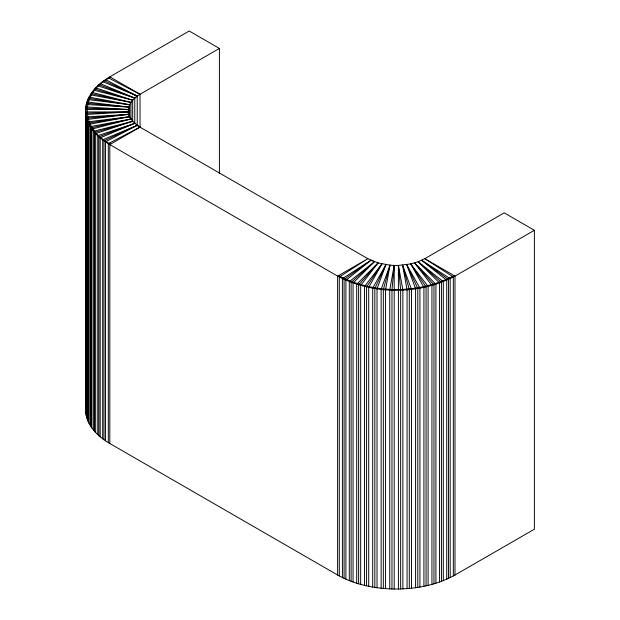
<?xml version="1.0" encoding="UTF-8"?>
<svg xmlns="http://www.w3.org/2000/svg" width="620" height="620" viewBox="0 0 620 620"><rect width="100%" height="100%" fill="white"/><g stroke="black" fill="none" stroke-linecap="round" stroke-linejoin="round"><path stroke-width="0.93" d="M418.213 261.694L410.719 263.919L398.412 265.43L398.412 589M402.876 588.868L402.876 289.951L398.412 265.43L394.204 265.406L391.964 290.09L391.964 589C413.641 589.481 435.907 585.714 454.987 575.034L534.378 529.201L534.378 230.284L504.176 212.846L424.785 258.679M391.964 589C373.163 588.303 354.144 584.327 337.629 575.034L109.81 443.502C98.2 436.775 87.11 426.157 85.622 412.137L85.622 108.206C87.11 94.186 98.2 83.568 109.81 76.834L189.201 31L219.41 48.438L219.41 173.228M128.332 114.189C126.922 105.64 132.905 98.115 140.058 94.279L109.81 76.834M85.622 407.115L85.855 405.837M394.204 589L394.204 265.43L390.019 265.159L385.555 289.695L385.555 588.613M394.204 265.43L389.74 289.951L389.74 588.868M140.019 127.154L367.831 258.679L378.053 262.926L390.019 265.174L383.331 289.563L383.331 588.473M372.705 587.032L372.705 288.122L385.904 264.67L377.022 288.788L377.022 587.698M390.019 265.174L381.137 289.292L381.137 588.21M385.904 264.67L374.829 288.525L374.829 587.435M364.521 585.357L364.521 286.448L381.897 263.919L368.699 287.37L368.699 586.28M381.897 263.919L366.567 286.975L366.567 585.885M356.694 583.195L356.694 284.286L378.053 262.926L360.677 285.456L360.677 584.365M378.053 262.926L358.631 284.929L358.631 583.846M134.765 123.496L134.765 98.045L137.245 96.1L105.501 79.6M110.678 77.314C79.515 92.481 79.515 128.906 110.678 144.073M219.41 48.438L140.019 94.271L140.058 127.263M534.378 230.284L454.987 276.117C419.159 294.996 373.465 294.996 337.629 276.117L109.81 144.592C98.2 137.865 87.11 127.247 85.622 113.22L128.332 111.925L129.65 116.723L132.665 121.257L95.674 133.587L95.674 432.496M109.81 443.502L109.81 144.592L140.058 127.131L137.245 125.325L105.501 141.825L105.501 440.735M439.564 581.979L439.564 283.069L418.213 261.717L424.746 258.641L454.987 276.117L454.987 575.034M454.127 275.606C418.818 294.206 373.798 294.206 338.489 275.606M132.665 121.233L137.245 125.325L103.997 140.864L103.997 439.782M97.774 434.604L97.774 135.687L134.765 123.357L100.208 137.857L100.208 436.767M137.245 125.325L102.688 139.818L102.688 438.735M134.765 123.357L98.898 136.811L98.898 435.721M90.326 425.568L90.326 126.658L130.952 119.032L91.931 129.061L91.931 427.978M130.952 119.032L91.016 127.883L91.016 426.793M87.87 420.763L87.87 121.853L129.65 116.723L89.024 124.341L89.024 423.259M129.65 116.723L88.335 123.117L88.335 422.026M86.296 415.834L86.296 116.924L128.774 114.343L86.994 119.474L86.994 418.384M128.774 114.343L86.529 118.211L86.529 417.121M85.855 114.506L128.332 111.925L85.622 111.925M85.622 109.5L128.332 109.5L85.855 106.919L85.855 413.416M85.622 108.206L128.332 109.5M86.529 103.222L128.774 107.082L128.774 116.49M87.87 99.58L129.65 104.703L129.65 117.877M90.326 94.775L130.952 102.393L130.952 119.807M89.024 97.084L129.65 104.703L88.335 98.317L88.335 100.246M91.016 93.543L130.952 102.393L91.931 92.365M93.643 90.14L132.665 100.176L132.665 121.83M94.55 88.962L132.665 100.176L95.674 87.846M97.774 85.738L134.765 98.069L100.208 83.576M98.898 84.622L134.765 98.069M102.688 81.608L137.245 96.1L137.237 125.302L140.058 127.116L108.314 143.631L108.314 442.541M103.997 80.561L137.245 96.1M108.314 77.794L140.058 94.294M424.746 258.656L453.329 276.985L453.329 575.895M446.725 579.15L446.725 280.232L421.615 260.284L450.197 278.613L450.197 577.522M421.615 260.284L448.531 279.473L448.531 578.39M431.939 584.365L431.939 285.456L414.563 262.926L435.922 284.286L435.922 583.195M414.563 262.926L433.985 284.929L433.985 583.846M423.917 586.28L423.917 287.37L410.719 263.919L428.094 286.448L428.094 585.357M410.719 263.919L426.049 286.975L426.049 585.885M415.594 587.698L415.594 288.788L406.72 264.67L419.918 288.122L419.918 587.032M406.72 264.67L417.787 288.525L417.787 587.435M407.061 588.613L407.061 289.695L402.597 265.174L411.479 289.292L411.479 588.21M402.597 265.174L409.293 289.563L409.293 588.473M398.412 265.43L400.652 290.09L400.652 589M443.315 580.576L443.315 281.666L418.213 261.717L441.51 282.425L441.51 581.335M353.051 581.979L353.051 283.069L374.41 261.717L371 260.284L342.418 278.613L342.418 577.522M351.114 581.335L351.114 282.425L374.41 261.717L349.3 281.666L349.3 580.576M345.898 579.15L345.898 280.232L371 260.284L344.085 279.473L344.085 578.39M339.295 575.895L339.295 276.985L367.877 258.656L337.629 276.117L337.629 575.034M94.55 431.381L94.55 132.463L132.665 121.257L93.643 131.285L93.643 430.195M86.994 103.889L86.994 101.951L128.774 107.082L86.296 104.501L86.296 107.407"/></g></svg>
